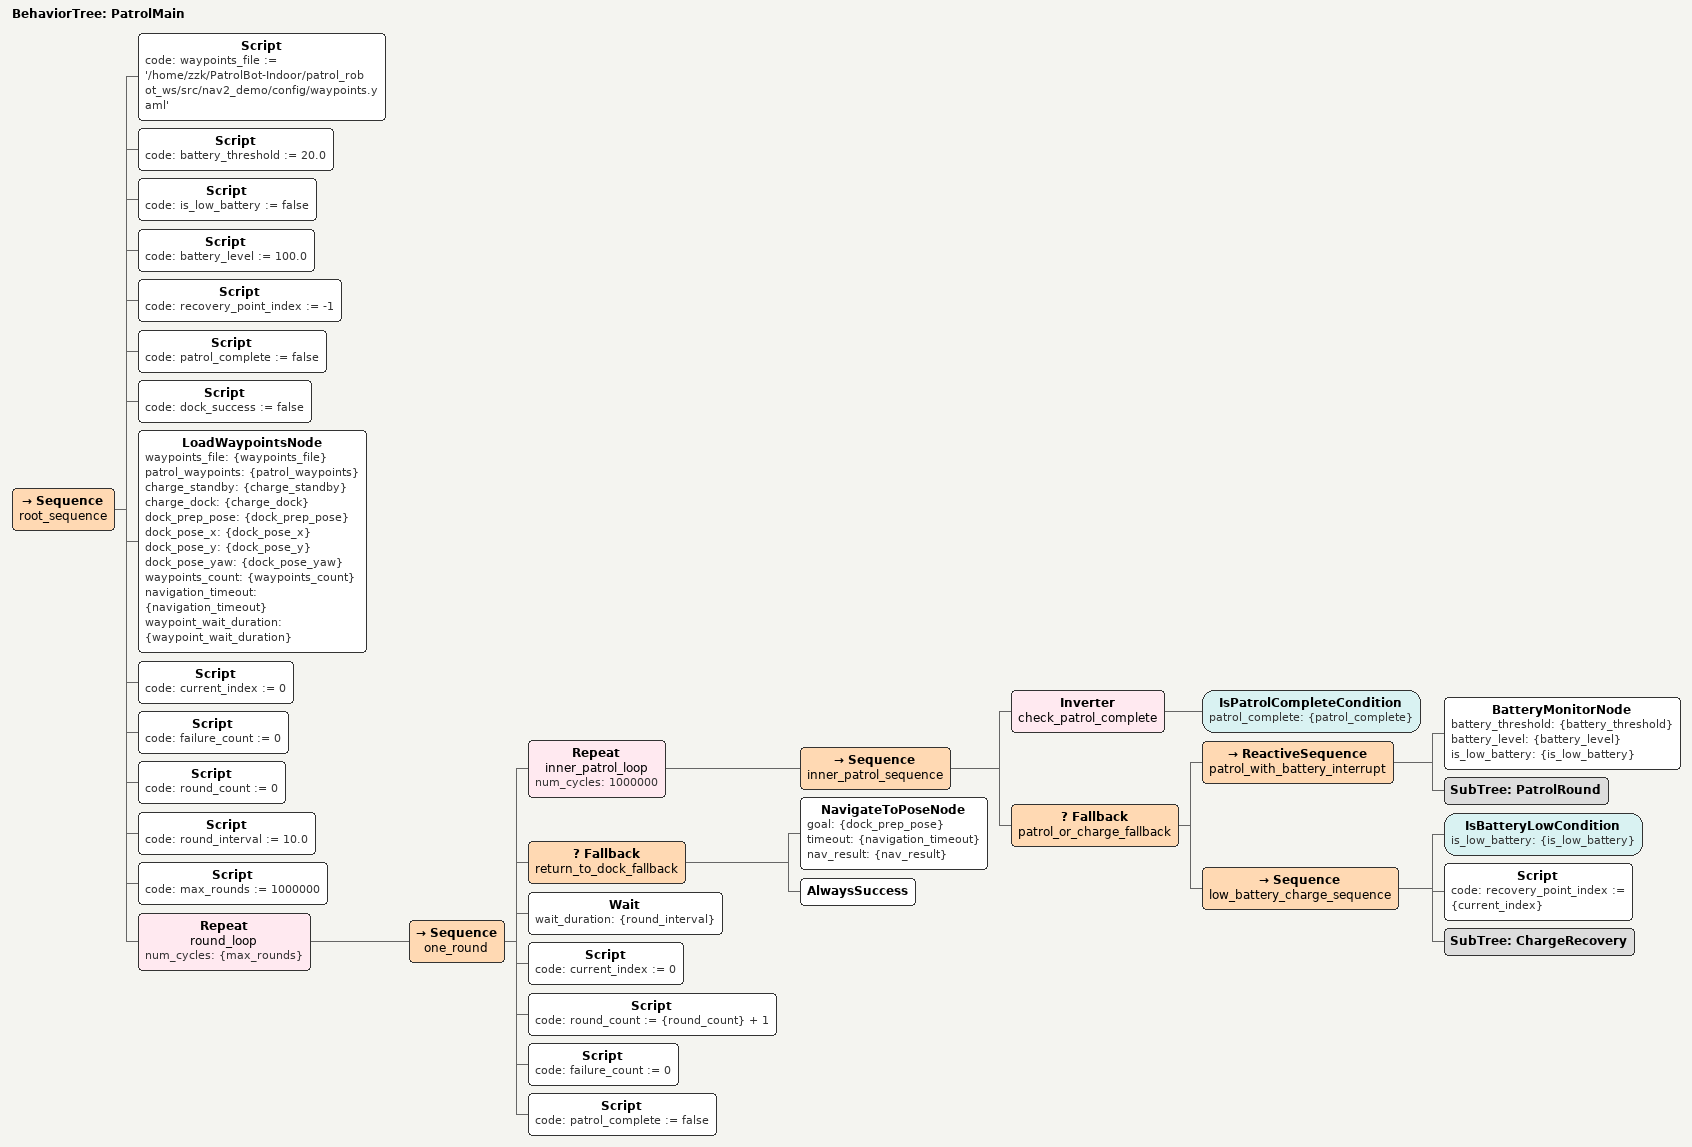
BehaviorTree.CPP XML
<?xml version="1.0"?>
<root BTCPP_format="4">
  <BehaviorTree ID="PatrolMain">

    <Sequence name="root_sequence">

      <!-- ======== 初始化参数 ======== -->
      <Script code="waypoints_file := '/home/zzk/PatrolBot-Indoor/patrol_robot_ws/src/nav2_demo/config/waypoints.yaml'"/>
      <Script code="battery_threshold := 20.0"/>
      <Script code="is_low_battery := false"/>
      <Script code="battery_level := 100.0"/>
      <Script code="recovery_point_index := -1"/>
      <Script code="patrol_complete := false"/>
      <Script code="dock_success := false"/>

      <!-- 加载巡逻点配置 -->
      <LoadWaypointsNode
        waypoints_file="{waypoints_file}"
        patrol_waypoints="{patrol_waypoints}"
        charge_standby="{charge_standby}"
        charge_dock="{charge_dock}"
        dock_prep_pose="{dock_prep_pose}"
        dock_pose_x="{dock_pose_x}"
        dock_pose_y="{dock_pose_y}"
        dock_pose_yaw="{dock_pose_yaw}"
        waypoints_count="{waypoints_count}"
        navigation_timeout="{navigation_timeout}"
        waypoint_wait_duration="{waypoint_wait_duration}"/>

      <!-- 初始化巡逻索引和轮次参数 -->
      <Script code="current_index := 0"/>
      <Script code="failure_count := 0"/>
      <Script code="round_count := 0"/>
      <!-- M6.3: 轮次间隔时间（秒），可通过黑板参数化配置 -->
      <Script code="round_interval := 10.0"/>
      <Script code="max_rounds := 1000000"/>

      <!-- ======== 主循环: 轮次调度 ======== -->
      <Repeat name="round_loop" num_cycles="{max_rounds}">

        <Sequence name="one_round">

          <!-- Phase 1: 内层巡逻循环（含低电中断与回充恢复）                -->
          <Repeat name="inner_patrol_loop" num_cycles="1000000">

            <Sequence name="inner_patrol_sequence">

              <Inverter name="check_patrol_complete">
                <IsPatrolCompleteCondition patrol_complete="{patrol_complete}"/>
              </Inverter>

              <!-- 巡逻或回充 Fallback -->
              <Fallback name="patrol_or_charge_fallback">

                <!-- 分支 A: 巡逻（带低电中断的 ReactiveSequence） -->
                <ReactiveSequence name="patrol_with_battery_interrupt">

                  <BatteryMonitorNode
                    battery_threshold="{battery_threshold}"
                    battery_level="{battery_level}"
                    is_low_battery="{is_low_battery}"/>

                  <!-- 巡逻子树（执行剩余巡逻点） -->
                  <SubTree ID="PatrolRound"/>

                </ReactiveSequence>

                <!-- 分支 B: 低电回充 -->
                <Sequence name="low_battery_charge_sequence">

                  <IsBatteryLowCondition is_low_battery="{is_low_battery}"/>

                  <!-- 保存当前巡逻索引到断点 -->
                  <Script code="recovery_point_index := {current_index}"/>

                  <!-- 执行回充子树（导航+对接+充电+恢复索引） -->
                  <SubTree ID="ChargeRecovery"/>

                </Sequence>

              </Fallback>

            </Sequence>

          </Repeat>
          <!-- ====== 内层巡逻循环结束 ====== -->

          <!-- Phase 2: M6.2 返回待命点 (ReturnToDock)                    -->
          <!--
            使用 NavigateToPoseNode 导航到 dock_prep_pose（即 charge_standby）。
            Fallback + AlwaysSuccess 确保即使导航失败也不阻塞后续流程。
          -->
          <Fallback name="return_to_dock_fallback">
            <NavigateToPoseNode
              goal="{dock_prep_pose}"
              timeout="{navigation_timeout}"
              nav_result="{nav_result}"/>
            <AlwaysSuccess/>
          </Fallback>

          <!-- Phase 3: M6.3 轮次间隔等待                                  -->
          <Wait wait_duration="{round_interval}"/>

          <!-- Phase 4: M6.6 轮次重置                                     -->
          <Script code="current_index := 0"/>
          <Script code="round_count := {round_count} + 1"/>
          <Script code="failure_count := 0"/>
          <Script code="patrol_complete := false"/>

        </Sequence>

      </Repeat>
      <!-- ====== 主轮次循环结束 ====== -->

    </Sequence>

  </BehaviorTree>
</root>
